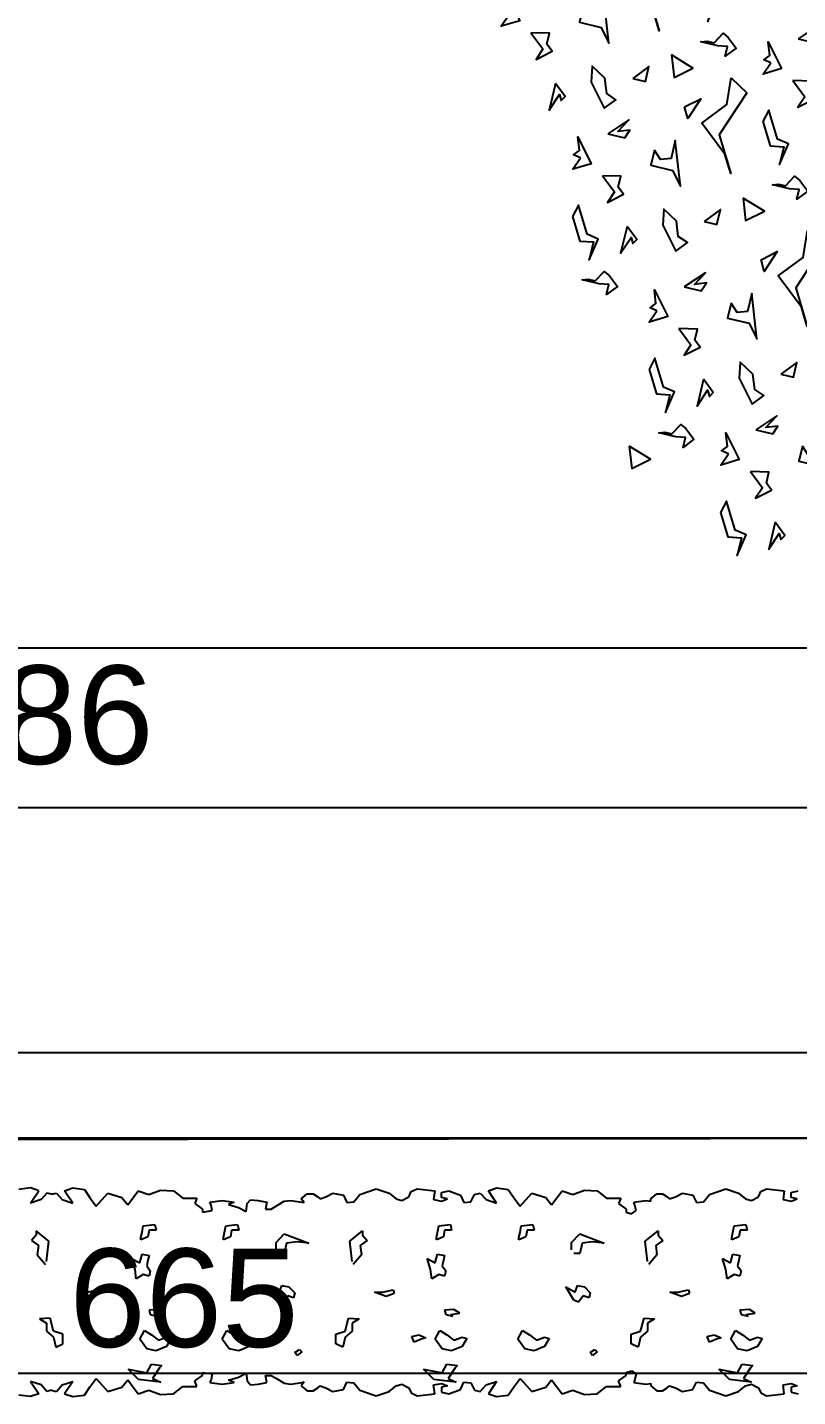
# Model space of a CAD drawing. Header units: inches. Extents: x -28 to 837, y -22 to 590.
# Drawn here: x 259.7 to 327.5, y 204.1 to 324.6 of the extents above; entities that cross this region are included whole.
import ezdxf

# ---------------------------------------------------------------- set-up
doc = ezdxf.new("R2010")
doc.units = ezdxf.units.IN
doc.header["$MEASUREMENT"] = 0
doc.layers.add('dwgmodels.com', color=250, linetype='Continuous')
doc.styles.get("Standard").update_dxf_attribs({"font": 'arial.ttf'})
doc.dimstyles.new('Annotative', dxfattribs={"dimscale": 0, "dimtxt": 0.18, "dimasz": 0.18, "dimexe": 0.18, "dimexo": 0.0625, "dimgap": 0.09, "dimtad": 0, "dimtih": 1, "dimtoh": 1, "dimdec": 4, "dimzin": 0, "dimdsep": 46, "dimtxsty": 'Standard', "dimcen": 0.09, "dimadec": 0, "dimazin": 0, "dimtfac": 1, "dimtdec": 4, "dimtofl": 0, "dimtmove": 0, "dimatfit": 3, "dimfxl": 1, "dimtolj": 1, "dimtzin": 0, "dimarcsym": 0})

# ---------------------------------------------------------------- blocks, each defined once
blk = doc.blocks.new('*D31')
at = {"color": 0, "lineweight": -2, "transparency": 16777216}
for p, q in [((1462.77, 100.86), (1462.77, 34.83)), ((2127.77, 100.86), (2127.77, 34.83)), ((1487.77, 47.33), (2102.77, 47.33))]:
    blk.add_line(p, q, dxfattribs=at)
at = {"color": 0, "transparency": 16777216}
for points in [[(1487.77, 51.49), (1487.77, 43.16), (1462.77, 47.33)], [(2102.77, 51.49), (2102.77, 43.16), (2127.77, 47.33)]]:
    blk.add_solid(points, dxfattribs=at)
at = {"layer": 'Defpoints', "color": 0, "transparency": 16777216}
for p in [(1462.77, 107.11), (2127.77, 107.11), (2127.77, 47.33)]:
    blk.add_point(p, dxfattribs=at)
at = {"color": 0, "transparency": 16777216, "insert": (1795.27, 66.34), "char_height": 25, "attachment_point": 5}
blk.add_mtext('665', dxfattribs=at)
blk = doc.blocks.new('*D36')
at = {"color": 0, "lineweight": -2, "transparency": 16777216}
for p, q in [((1401.25, 227.07), (1401.25, 178.44)), ((2067.11, 225.15), (2067.11, 178.44)), ((2042.11, 190.94), (1426.25, 190.94))]:
    blk.add_line(p, q, dxfattribs=at)
at = {"color": 0, "transparency": 16777216}
for points in [[(1426.25, 195.11), (1426.25, 186.78), (1401.25, 190.94)], [(2042.11, 195.11), (2042.11, 186.78), (2067.11, 190.94)]]:
    blk.add_solid(points, dxfattribs=at)
at = {"layer": 'Defpoints', "color": 0, "transparency": 16777216}
for p in [(1401.25, 233.32), (2067.11, 231.4), (1401.25, 190.94)]:
    blk.add_point(p, dxfattribs=at)
at = {"color": 0, "transparency": 16777216, "insert": (1734.18, 212.22), "char_height": 25, "attachment_point": 5}
blk.add_mtext('665,86', dxfattribs=at)
blk = doc.blocks.new('plants 032')
at = {"color": 0}
for points in [[(111, -71.8), (129.5, -134), (163.9, -136.1), (153.1, -181.5), (175.8, -128.9), (147.8, -116.8), (125.9, -43.3), (111, -71.8)], [(-52.1, -99), (-61.2, -136.8), (-6.1, -149.9), (13.7, -189.7), (0.5, -74.3), (-10.4, -119.7), (-36.7, -122.7), (-52.1, -99)], [(316.5, -175.7), (336.6, -202.9), (309, -223.4), (314.9, -198.4), (290.3, -196.9), (247.3, -186.6), (262.7, -184.8), (280.5, -189.1), (303.3, -165), (316.5, -175.7)], [(172.4, -220.1), (179, -277.2), (226.7, -253.3), (172.4, -220.1)], [(437, -265.2), (419.5, -257.6), (434.4, -246.6), (430.4, -211.9), (464.3, -279.7), (417.4, -293.7), (437, -265.2)], [(-31.5, -289), (1.7, -355.4), (31.1, -333.5), (7.9, -318.2), (3.4, -278.9), (-29, -248.3), (-31.5, -289)], [(74.1, -279.4), (106.3, -287), (115.2, -249.5), (74.1, -279.4)], [(-121.9, -292.1), (-138.1, -360.1), (-111.7, -320.2), (-107.1, -335.6), (-97.5, -325.3), (-121.9, -292.1)], [(336.4, -302.8), (376.7, -341), (306.1, -447.9), (335.5, -546.5), (320.8, -497.2), (262.1, -418.1), (325.3, -371.1), (336.4, -302.8)], [(492.8, -310.3), (523.2, -351.2), (505.6, -377.8), (546.5, -357.4), (533, -339.2), (539.6, -311.6), (492.8, -310.3)], [(218.1, -377), (259.5, -356.3), (226.1, -406.8), (218.1, -377)], [(-166.5, -417.3), (-146.4, -444.4), (-174, -464.9), (-168, -439.9), (-192.6, -438.4), (-192.6, -438.4), (-194.5, -422.3), (-194.5, -422.3), (-179.6, -406.5), (-166.5, -417.3)], [(23.2, -445.4), (66.5, -455.7), (79.6, -435.9), (49.2, -439.4), (76.9, -410.1), (23.2, -445.4)], [(416.9, -413.7), (435.4, -475.9), (469.9, -478), (459, -523.4), (481.8, -470.8), (453.7, -458.7), (431.9, -385.2), (416.9, -413.7)], [(645.6, -435.7), (678.8, -502), (708.2, -480.2), (685, -464.9), (680.5, -425.6), (648.1, -395), (645.6, -435.7)], [(555.2, -438.8), (539, -506.8), (565.4, -466.8), (570, -482.2), (579.7, -472), (555.2, -438.8)], [(-46, -506.7), (-63.5, -499.1), (-48.6, -488.1), (-52.6, -453.4), (-18.7, -521.3), (-65.6, -535.2), (-46, -506.7)], [(142, -487.2), (133, -525), (188, -538.2), (207.9, -577.9), (194.6, -462.6), (183.8, -507.9), (157.4, -510.9), (142, -487.2)], [(-146.6, -544.4), (-106.3, -582.6), (-176.8, -689.4), (-147.5, -788.1), (-162.2, -738.8), (-220.9, -659.6), (-157.6, -612.7), (-146.6, -544.4)], [(9.8, -551.8), (40.2, -592.8), (22.7, -619.3), (63.5, -598.9), (50, -580.7), (56.6, -553.1), (9.8, -551.8)], [(510.6, -564), (530.8, -591.1), (503.1, -611.6), (509.1, -586.6), (484.5, -585.1), (441.4, -574.8), (456.8, -573), (474.7, -577.3), (497.5, -553.2), (510.6, -564)], [(687.7, -566.9), (731, -577.2), (744.1, -557.5), (713.7, -561), (741.5, -531.6), (687.7, -566.9)], [(618.6, -628.3), (601.1, -620.7), (615.9, -609.7), (611.9, -574.9), (645.9, -642.8), (599, -656.8), (618.6, -628.3)], [(806.6, -608.7), (797.5, -646.6), (852.5, -659.7), (872.4, -699.5), (859.1, -584.1), (848.3, -629.4), (822, -632.4), (806.6, -608.7)], [(366.6, -608.3), (373.1, -665.4), (420.9, -641.5), (366.6, -608.3)], [(-66.1, -655.2), (-47.5, -717.5), (-13.1, -719.5), (-24, -764.9), (-1.2, -712.4), (-29.2, -700.2), (-51.1, -626.7), (-66.1, -655.2)], [(162.7, -677.2), (195.8, -743.6), (225.3, -721.7), (202, -706.4), (197.5, -667.1), (165.2, -636.5), (162.7, -677.2)], [(268.2, -667.6), (300.4, -675.3), (309.4, -637.8), (268.2, -667.6)], [(72.3, -680.3), (56, -748.4), (82.4, -708.4), (87, -723.8), (96.7, -713.6), (72.3, -680.3)], [(517.9, -665.9), (558.3, -704.1), (487.7, -811), (517, -909.6), (502.4, -860.3), (443.6, -781.1), (506.9, -734.2), (517.9, -665.9)], [(674.4, -673.4), (704.8, -714.3), (687.2, -740.9), (728.1, -720.5), (714.6, -702.3), (721.2, -674.6), (674.4, -673.4)], [(399.7, -740.1), (441, -719.4), (407.7, -769.9), (399.7, -740.1)], [(598.5, -776.8), (617, -839), (651.4, -841.1), (640.6, -886.5), (663.4, -833.9), (635.3, -821.8), (613.4, -748.3), (598.5, -776.8)], [(827.2, -798.8), (860.4, -865.1), (889.8, -843.3), (866.6, -827.9), (862.1, -788.7), (829.7, -758.1), (827.2, -798.8)], [(932.8, -789.1), (965, -796.8), (973.9, -759.3), (932.8, -789.1)], [(27.6, -805.5), (47.8, -832.6), (20.1, -853.1), (26.1, -828.1), (1.5, -826.6), (-41.6, -816.3), (-26.1, -814.6), (-8.3, -818.8), (14.5, -794.8), (27.6, -805.5)], [(204.7, -808.4), (248.1, -818.8), (261.1, -799), (230.7, -802.5), (258.5, -773.2), (204.7, -808.4)], [(135.6, -869.8), (118.1, -862.2), (133, -851.2), (129, -816.5), (162.9, -884.3), (116, -898.3), (135.6, -869.8)], [(323.6, -850.3), (314.6, -888.1), (369.6, -901.2), (389.5, -941), (376.2, -825.6), (365.4, -870.9), (339, -874), (323.6, -850.3)], [(736.8, -801.9), (720.6, -869.9), (747, -829.9), (751.5, -845.3), (761.2, -835.1), (736.8, -801.9)], [(-116.4, -849.9), (-109.8, -906.9), (-62.1, -883), (-116.4, -849.9)], [(1076.8, -886.8), (1118.2, -866.1), (1084.8, -916.6), (1076.8, -886.8)], [(-214.7, -909.1), (-182.5, -916.8), (-173.6, -879.3), (-214.7, -909.1)], [(35, -907.5), (75.3, -945.6), (4.7, -1052.5), (34.1, -1151.1), (19.4, -1101.8), (-39.3, -1022.7), (23.9, -975.7), (35, -907.5)], [(191.4, -914.9), (221.8, -955.8), (204.2, -982.4), (245.1, -962), (231.6, -943.8), (238.2, -916.2), (191.4, -914.9)], [(692.2, -927), (712.3, -954.2), (684.7, -974.7), (690.7, -949.6), (666.1, -948.2), (623, -937.9), (638.4, -936.1), (656.3, -940.4), (679.1, -916.3), (692.2, -927)], [(881.9, -955.1), (925.2, -965.5), (938.2, -945.7), (907.8, -949.2), (935.6, -919.8), (881.9, -955.1)], [(-83.3, -981.6), (-41.9, -960.9), (-75.3, -1011.4), (-83.3, -981.6)], [(548.1, -971.4), (554.7, -1028.5), (602.5, -1004.6), (548.1, -971.4)], [(812.7, -1016.5), (795.2, -1008.9), (810.1, -997.9), (806.1, -963.2), (840, -1031), (793.1, -1045), (812.7, -1016.5)], [(1000.7, -996.9), (991.7, -1034.8), (1046.7, -1047.9), (1066.6, -1087.7), (1053.3, -972.3), (1042.5, -1017.6), (1016.1, -1020.7), (1000.7, -996.9)], [(115.5, -1018.3), (134, -1080.6), (168.5, -1082.6), (157.6, -1128), (180.4, -1075.5), (152.3, -1063.3), (130.5, -989.8), (115.5, -1018.3)], [(344.2, -1040.3), (377.4, -1106.6), (406.8, -1084.8), (383.6, -1069.5), (379.1, -1030.2), (346.7, -999.6), (344.2, -1040.3)], [(449.8, -1030.6), (482, -1038.3), (491, -1000.8), (449.8, -1030.6)], [(-159.4, -1091.8), (-168.4, -1129.6), (-113.4, -1142.8), (-93.5, -1182.5), (-106.8, -1067.2), (-117.6, -1112.5), (-144, -1115.5), (-159.4, -1091.8)], [(253.8, -1043.4), (237.6, -1111.4), (264, -1071.5), (268.6, -1086.9), (278.3, -1076.6), (253.8, -1043.4)], [(712.1, -1054.1), (752.4, -1092.3), (681.8, -1199.2), (711.2, -1297.8), (696.5, -1248.5), (637.8, -1169.3), (701, -1122.4), (712.1, -1054.1)], [(868.5, -1061.6), (898.9, -1102.5), (881.4, -1129.1), (922.2, -1108.7), (908.7, -1090.5), (915.3, -1062.9), (868.5, -1061.6)], [(593.8, -1128.3), (635.2, -1107.6), (601.8, -1158.1), (593.8, -1128.3)], [(792.6, -1165), (811.2, -1227.2), (845.6, -1229.3), (834.7, -1274.7), (857.5, -1222.1), (829.4, -1210), (807.6, -1136.5), (792.6, -1165)], [(1021.3, -1187), (1054.5, -1253.3), (1084, -1231.5), (1060.7, -1216.1), (1056.2, -1176.9), (1023.8, -1146.3), (1021.3, -1187)], [(1225.2, -1118.1), (1231.8, -1175.2), (1279.6, -1151.3), (1225.2, -1118.1)], [(209.2, -1168.6), (229.4, -1195.7), (201.7, -1216.2), (207.7, -1191.2), (183.1, -1189.7), (140, -1179.4), (155.4, -1177.6), (173.3, -1181.9), (196.1, -1157.8), (209.2, -1168.6)], [(398.9, -1196.6), (442.2, -1207), (455.3, -1187.2), (424.9, -1190.7), (452.7, -1161.4), (398.9, -1196.6)], [(1126.9, -1177.3), (1159.1, -1185), (1168.1, -1147.5), (1126.9, -1177.3)], [(65.2, -1212.9), (71.7, -1270), (119.5, -1246.1), (65.2, -1212.9)], [(329.7, -1258), (312.3, -1250.4), (327.1, -1239.4), (323.1, -1204.7), (357.1, -1272.6), (310.1, -1286.5), (329.7, -1258)], [(517.7, -1238.5), (508.7, -1276.3), (563.7, -1289.4), (583.6, -1329.2), (570.3, -1213.8), (559.5, -1259.2), (533.1, -1262.2), (517.7, -1238.5)], [(931, -1190.1), (914.7, -1258.1), (941.1, -1218.1), (945.7, -1233.5), (955.4, -1223.3), (931, -1190.1)], [(-138.7, -1281.8), (-105.6, -1348.2), (-76.1, -1326.3), (-99.4, -1311), (-103.9, -1271.8), (-136.2, -1241.1), (-138.7, -1281.8)], [(-33.2, -1272.2), (-1, -1279.9), (8, -1242.4), (-33.2, -1272.2)], [(1258.4, -1249.8), (1299.7, -1229.1), (1266.4, -1279.7), (1258.4, -1249.8)], [(1365.6, -1244), (1381.7, -1267.3), (1346.4, -1320.7), (1375.7, -1419.4), (1361.1, -1370.1), (1302.3, -1290.9), (1365.6, -1244), (1365.6, -1244)], [(1063.4, -1318.2), (1106.8, -1328.5), (1119.8, -1308.8), (1089.4, -1312.3), (1117.2, -1282.9), (1063.4, -1318.2)], [(229.1, -1295.7), (269.4, -1333.8), (198.9, -1440.7), (228.2, -1539.4), (213.5, -1490.1), (154.8, -1410.9), (218.1, -1363.9), (229.1, -1295.7)], [(385.5, -1303.1), (415.9, -1344.1), (398.4, -1370.6), (439.2, -1350.2), (425.7, -1332), (432.3, -1304.4), (385.5, -1303.1)], [(886.3, -1315.3), (906.5, -1342.4), (878.8, -1362.9), (884.8, -1337.9), (860.2, -1336.4), (817.1, -1326.1), (832.6, -1324.3), (850.4, -1328.6), (873.2, -1304.5), (886.3, -1315.3)], [(110.8, -1369.8), (152.2, -1349.1), (118.9, -1399.7), (110.8, -1369.8)], [(994.3, -1379.5), (976.8, -1372), (991.7, -1361), (987.7, -1326.2), (1021.6, -1394.1), (974.7, -1408.1), (994.3, -1379.5)], [(1182.3, -1360), (1173.3, -1397.9), (1228.3, -1411), (1248.2, -1450.8), (1234.9, -1335.4), (1224, -1380.7), (1197.7, -1383.7), (1182.3, -1360)], [(309.7, -1406.5), (328.2, -1468.8), (362.6, -1470.8), (351.8, -1516.2), (374.5, -1463.7), (346.5, -1451.5), (324.6, -1378), (309.7, -1406.5)], [(538.4, -1428.5), (571.6, -1494.9), (601, -1473), (577.8, -1457.7), (573.2, -1418.4), (540.9, -1387.8), (538.4, -1428.5)], [(643.9, -1418.9), (676.2, -1426.5), (685.1, -1389.1), (643.9, -1418.9)], [(742.3, -1359.6), (748.8, -1416.7), (796.6, -1392.8), (742.3, -1359.6)], [(-84.1, -1438.2), (-40.8, -1448.5), (-27.7, -1428.7), (-58.1, -1432.2), (-30.3, -1402.9), (-84.1, -1438.2)], [(893.6, -1417.2), (934, -1455.4), (863.4, -1562.3), (892.8, -1660.9), (878.1, -1611.6), (819.4, -1532.4), (882.6, -1485.5), (893.6, -1417.2)], [(1050.1, -1424.6), (1080.5, -1465.6), (1062.9, -1492.2), (1103.8, -1471.8), (1090.3, -1453.6), (1096.9, -1425.9), (1050.1, -1424.6)], [(-153.2, -1499.5), (-170.7, -1492), (-155.9, -1481), (-159.9, -1446.2), (-125.9, -1514.1), (-172.8, -1528), (-153.2, -1499.5)], [(34.8, -1480), (25.7, -1517.8), (80.7, -1531), (100.6, -1570.8), (87.3, -1455.4), (76.5, -1500.7), (50.2, -1503.7), (34.8, -1480)], [(448, -1431.6), (431.7, -1499.6), (458.1, -1459.7), (462.7, -1475.1), (472.4, -1464.8), (448, -1431.6)], [(775.4, -1491.4), (816.8, -1470.7), (783.4, -1521.2), (775.4, -1491.4)], [(1406.8, -1481.1), (1413.4, -1538.2), (1461.2, -1514.3), (1406.8, -1481.1)], [(580.5, -1559.7), (623.8, -1570.1), (636.8, -1550.3), (606.4, -1553.8), (634.2, -1524.4), (580.5, -1559.7)], [(974.2, -1528), (992.7, -1590.3), (1027.1, -1592.4), (1016.3, -1637.8), (1039.1, -1585.2), (1011, -1573), (989.2, -1499.6), (974.2, -1528)], [(1202.9, -1550), (1236.1, -1616.4), (1265.5, -1594.6), (1242.3, -1579.2), (1237.8, -1540), (1205.4, -1509.3), (1202.9, -1550)], [(1308.5, -1540.4), (1340.7, -1548.1), (1349.6, -1510.6), (1308.5, -1540.4)], [(-97.4, -1544.6), (-67, -1585.6), (-84.6, -1612.2), (-43.7, -1591.7), (-57.2, -1573.6), (-50.6, -1545.9), (-97.4, -1544.6)], [(403.4, -1556.8), (423.5, -1583.9), (395.9, -1604.4), (401.8, -1579.4), (377.2, -1577.9), (334.2, -1567.6), (349.6, -1565.9), (367.4, -1570.1), (390.2, -1546), (403.4, -1556.8)], [(1112.5, -1553.2), (1096.3, -1621.2), (1122.7, -1581.2), (1127.3, -1596.6), (1136.9, -1586.4), (1112.5, -1553.2)], [(511.3, -1621.1), (493.8, -1613.5), (508.7, -1602.5), (504.7, -1567.8), (538.6, -1635.6), (491.7, -1649.6), (511.3, -1621.1)], [(699.3, -1601.5), (690.3, -1639.4), (745.3, -1652.5), (765.2, -1692.3), (751.9, -1576.9), (741.1, -1622.2), (714.7, -1625.3), (699.3, -1601.5)], [(55.4, -1670), (88.6, -1736.4), (118, -1714.6), (94.8, -1699.2), (90.3, -1660), (57.9, -1629.3), (55.4, -1670)], [(161, -1660.4), (193.2, -1668.1), (202.1, -1630.6), (161, -1660.4)], [(259.3, -1601.1), (265.9, -1658.2), (313.6, -1634.3), (259.3, -1601.1)], [(1452.5, -1638), (1493.9, -1617.4), (1460.5, -1667.9), (1452.5, -1638)], [(1559.7, -1632.2), (1575.8, -1655.5), (1540.5, -1709), (1569.9, -1807.6), (1555.2, -1758.3), (1496.5, -1679.1), (1559.7, -1632.2), (1559.7, -1632.2)], [(410.7, -1658.7), (451, -1696.9), (380.4, -1803.8), (409.8, -1902.4), (395.1, -1853.1), (336.4, -1774), (399.6, -1727), (410.7, -1658.7)], [(567.1, -1666.2), (597.5, -1707.1), (580, -1733.7), (620.8, -1713.3), (607.3, -1695.1), (613.9, -1667.5), (567.1, -1666.2)], [(1067.9, -1678.3), (1088, -1705.5), (1060.4, -1726), (1066.4, -1700.9), (1041.8, -1699.5), (998.7, -1689.2), (1014.1, -1687.4), (1032, -1691.7), (1054.8, -1667.6), (1067.9, -1678.3)], [(-35, -1673.1), (-51.2, -1741.2), (-24.8, -1701.2), (-20.3, -1716.6), (-10.6, -1706.4), (-35, -1673.1)], [(1257.6, -1706.4), (1300.9, -1716.7), (1314, -1697), (1283.6, -1700.5), (1311.3, -1671.1), (1257.6, -1706.4)], [(292.4, -1732.9), (333.8, -1712.2), (300.4, -1762.7), (292.4, -1732.9)], [(923.8, -1722.7), (930.4, -1779.8), (978.2, -1755.9), (923.8, -1722.7)], [(1188.4, -1767.8), (1171, -1760.2), (1185.8, -1749.2), (1181.8, -1714.4), (1215.7, -1782.3), (1168.8, -1796.3), (1188.4, -1767.8)], [(1376.4, -1748.2), (1367.4, -1786.1), (1422.4, -1799.2), (1442.3, -1839), (1429, -1723.6), (1418.2, -1768.9), (1391.8, -1772), (1376.4, -1748.2)], [(97.5, -1801.2), (140.8, -1811.6), (153.9, -1791.8), (123.5, -1795.3), (151.3, -1766), (97.5, -1801.2)], [(491.2, -1769.6), (509.8, -1831.8), (544.2, -1833.9), (533.3, -1879.3), (556.1, -1826.7), (528.1, -1814.6), (506.2, -1741.1), (491.2, -1769.6)], [(719.9, -1791.6), (753.1, -1857.9), (782.6, -1836.1), (759.3, -1820.8), (754.8, -1781.5), (722.4, -1750.9), (719.9, -1791.6)], [(825.5, -1781.9), (857.7, -1789.6), (866.7, -1752.1), (825.5, -1781.9)], [(629.6, -1794.7), (613.3, -1862.7), (639.7, -1822.7), (644.3, -1838.1), (654, -1827.9), (629.6, -1794.7)], [(1087.8, -1805.4), (1128.1, -1843.6), (1057.6, -1950.5), (1086.9, -2049.1), (1072.2, -1999.8), (1013.5, -1920.6), (1076.8, -1873.7), (1087.8, -1805.4)], [(28.3, -1862.6), (10.9, -1855), (25.7, -1844), (21.7, -1809.3), (55.7, -1877.2), (8.7, -1891.1), (28.3, -1862.6)], [(216.3, -1843.1), (207.3, -1880.9), (262.3, -1894.1), (282.2, -1933.8), (268.9, -1818.4), (258.1, -1863.8), (231.7, -1866.8), (216.3, -1843.1)], [(1244.2, -1812.9), (1274.6, -1853.8), (1257.1, -1880.4), (1297.9, -1860), (1284.4, -1841.8), (1291, -1814.2), (1244.2, -1812.9)], [(969.5, -1879.6), (1010.9, -1858.9), (977.6, -1909.4), (969.5, -1879.6)], [(1601, -1869.4), (1607.5, -1926.4), (1655.3, -1902.6), (1601, -1869.4)], [(84.1, -1907.7), (114.5, -1948.7), (97, -1975.2), (137.8, -1954.8), (124.3, -1936.6), (130.9, -1909), (84.1, -1907.7)], [(584.9, -1919.9), (605.1, -1947), (577.4, -1967.5), (583.4, -1942.5), (558.8, -1941), (515.7, -1930.7), (531.2, -1928.9), (549, -1933.2), (571.8, -1909.1), (584.9, -1919.9)], [(1168.4, -1916.3), (1186.9, -1978.5), (1221.3, -1980.6), (1210.4, -2026), (1233.2, -1973.4), (1205.2, -1961.3), (1183.3, -1887.8), (1168.4, -1916.3)], [(1397.1, -1938.3), (1430.2, -2004.6), (1459.7, -1982.8), (1436.4, -1967.4), (1431.9, -1928.2), (1399.6, -1897.6), (1397.1, -1938.3)], [(1502.6, -1928.6), (1534.8, -1936.3), (1543.8, -1898.8), (1502.6, -1928.6)], [(774.6, -1947.9), (817.9, -1958.3), (831, -1938.5), (800.6, -1942), (828.4, -1912.7), (774.6, -1947.9)], [(1306.7, -1941.4), (1290.4, -2009.4), (1316.8, -1969.4), (1321.4, -1984.8), (1331.1, -1974.6), (1306.7, -1941.4)], [(440.9, -1964.2), (447.5, -2021.3), (495.2, -1997.4), (440.9, -1964.2)], [(705.5, -2009.3), (688, -2001.7), (702.8, -1990.7), (698.8, -1956), (732.8, -2023.8), (685.9, -2037.8), (705.5, -2009.3)], [(893.5, -1989.8), (884.4, -2027.6), (939.4, -2040.7), (959.3, -2080.5), (946, -1965.1), (935.2, -2010.4), (908.9, -2013.5), (893.5, -1989.8)], [(1634.1, -2001.1), (1675.4, -1980.4), (1642.1, -2031), (1634.1, -2001.1)], [(8.3, -2011.1), (26.8, -2073.4), (61.2, -2075.4), (50.4, -2120.8), (73.1, -2068.3), (45.1, -2056.1), (23.2, -1982.6), (8.3, -2011.1)], [(237, -2033.1), (270.2, -2099.5), (299.6, -2077.6), (276.4, -2062.3), (271.8, -2023), (239.5, -1992.4), (237, -2033.1)], [(342.5, -2023.5), (374.8, -2031.2), (383.7, -1993.7), (342.5, -2023.5)], [(146.6, -2036.2), (130.3, -2104.3), (156.7, -2064.3), (161.3, -2079.7), (171, -2069.5), (146.6, -2036.2)], [(604.8, -2047), (645.2, -2085.1), (574.6, -2192), (603.9, -2290.7), (589.3, -2241.3), (530.5, -2162.2), (593.8, -2115.2), (604.8, -2047)], [(1439.1, -2069.5), (1482.5, -2079.8), (1495.5, -2060), (1465.1, -2063.5), (1492.9, -2034.2), (1439.1, -2069.5)], [(761.3, -2054.4), (791.6, -2095.3), (774.1, -2121.9), (814.9, -2101.5), (801.5, -2083.3), (808.1, -2055.7), (761.3, -2054.4)], [(1262, -2066.5), (1282.2, -2093.7), (1254.5, -2114.2), (1260.5, -2089.2), (1235.9, -2087.7), (1192.8, -2077.4), (1208.3, -2075.6), (1226.1, -2079.9), (1248.9, -2055.8), (1262, -2066.5)], [(1370, -2130.8), (1352.5, -2123.3), (1367.4, -2112.3), (1363.4, -2077.5), (1397.3, -2145.4), (1350.4, -2159.3), (1370, -2130.8)], [(486.6, -2121.1), (527.9, -2100.4), (494.6, -2150.9), (486.6, -2121.1)], [(1118, -2110.9), (1124.6, -2168), (1172.3, -2144.1), (1118, -2110.9)], [(1558, -2111.3), (1549, -2149.1), (1604, -2162.3), (1623.9, -2202.1), (1610.6, -2086.7), (1599.8, -2132), (1573.4, -2135), (1558, -2111.3)], [(102, -2161.4), (122.1, -2188.5), (94.5, -2209), (100.4, -2184), (75.8, -2182.5), (32.8, -2172.2), (48.2, -2170.5), (66, -2174.7), (88.8, -2150.6), (102, -2161.4)], [(291.6, -2189.5), (335, -2199.8), (348, -2180), (317.6, -2183.5), (345.4, -2154.2), (291.6, -2189.5)], [(685.4, -2157.8), (703.9, -2220.1), (738.3, -2222.1), (727.5, -2267.5), (750.3, -2215), (722.2, -2202.8), (700.3, -2129.3), (685.4, -2157.8)], [(914.1, -2179.8), (947.3, -2246.2), (976.7, -2224.3), (953.5, -2209), (949, -2169.7), (916.6, -2139.1), (914.1, -2179.8)], [(1019.7, -2170.1), (1051.9, -2177.8), (1060.8, -2140.3), (1019.7, -2170.1)], [(823.7, -2182.9), (807.5, -2250.9), (833.9, -2211), (838.4, -2226.4), (848.1, -2216.1), (823.7, -2182.9)], [(1269.4, -2168.5), (1309.7, -2206.7), (1239.1, -2313.6), (1268.5, -2412.2), (1253.8, -2362.9), (1195.1, -2283.7), (1258.3, -2236.8), (1269.4, -2168.5)], [(1425.8, -2175.9), (1456.2, -2216.9), (1438.6, -2243.5), (1479.5, -2223), (1466, -2204.9), (1472.6, -2177.2), (1425.8, -2175.9)], [(222.5, -2250.8), (205, -2243.3), (219.9, -2232.2), (215.9, -2197.5), (249.8, -2265.4), (202.9, -2279.3), (222.5, -2250.8)], [(410.5, -2231.3), (401.5, -2269.1), (456.5, -2282.3), (476.4, -2322), (463.1, -2206.7), (452.2, -2252), (425.9, -2255), (410.5, -2231.3)], [(1151.1, -2242.7), (1192.5, -2222), (1159.1, -2272.5), (1151.1, -2242.7)], [(1349.9, -2279.3), (1368.4, -2341.6), (1402.9, -2343.7), (1392, -2389.1), (1414.8, -2336.5), (1386.7, -2324.3), (1364.9, -2250.9), (1349.9, -2279.3)], [(956.2, -2311), (999.5, -2321.4), (1012.6, -2301.6), (982.2, -2305.1), (1009.9, -2275.7), (956.2, -2311)], [(278.3, -2295.9), (308.7, -2336.9), (291.1, -2363.5), (332, -2343), (318.5, -2324.8), (325.1, -2297.2), (278.3, -2295.9)], [(779.1, -2308.1), (799.2, -2335.2), (771.6, -2355.7), (777.6, -2330.7), (753, -2329.2), (709.9, -2318.9), (725.3, -2317.1), (743.2, -2321.4), (765.9, -2297.3), (779.1, -2308.1)], [(887, -2372.4), (869.6, -2364.8), (884.4, -2353.8), (880.4, -2319.1), (914.3, -2386.9), (867.4, -2400.9), (887, -2372.4)], [(1075, -2352.8), (1066, -2390.7), (1121, -2403.8), (1140.9, -2443.6), (1127.6, -2328.2), (1116.8, -2373.5), (1090.4, -2376.6), (1075, -2352.8)], [(635, -2352.4), (641.6, -2409.5), (689.4, -2385.6), (635, -2352.4)], [(202.4, -2399.3), (220.9, -2461.6), (255.3, -2463.7), (244.5, -2509), (267.3, -2456.5), (239.2, -2444.3), (217.4, -2370.8), (202.4, -2399.3)], [(431.1, -2421.3), (464.3, -2487.7), (493.7, -2465.8), (470.5, -2450.5), (466, -2411.3), (433.6, -2380.6), (431.1, -2421.3)], [(536.7, -2411.7), (568.9, -2419.4), (577.8, -2381.9), (536.7, -2411.7)], [(340.7, -2424.4), (324.5, -2492.5), (350.9, -2452.5), (355.5, -2467.9), (365.1, -2457.7), (340.7, -2424.4)], [(786.4, -2410), (826.7, -2448.2), (756.2, -2555.1), (785.5, -2653.7), (770.8, -2604.4), (712.1, -2525.2), (775.4, -2478.3), (786.4, -2410)], [(942.8, -2417.5), (973.2, -2458.4), (955.7, -2485), (996.5, -2464.6), (983, -2446.4), (989.6, -2418.8), (942.8, -2417.5)], [(668.1, -2484.2), (709.5, -2463.5), (676.2, -2514), (668.1, -2484.2)], [(867, -2520.9), (885.5, -2583.1), (919.9, -2585.2), (909, -2630.6), (931.8, -2578), (903.8, -2565.9), (881.9, -2492.4), (867, -2520.9)], [(473.2, -2552.5), (516.5, -2562.9), (529.6, -2543.1), (499.2, -2546.6), (527, -2517.3), (473.2, -2552.5)], [(296.1, -2549.6), (316.2, -2576.8), (288.6, -2597.3), (294.6, -2572.2), (270, -2570.7), (226.9, -2560.5), (242.3, -2558.7), (260.2, -2562.9), (283, -2538.9), (296.1, -2549.6)], [(404.1, -2613.9), (386.6, -2606.3), (401.4, -2595.3), (397.4, -2560.6), (431.4, -2628.5), (384.5, -2642.4), (404.1, -2613.9)], [(592.1, -2594.4), (583, -2632.2), (638, -2645.3), (657.9, -2685.1), (644.6, -2569.7), (633.8, -2615.1), (607.5, -2618.1), (592.1, -2594.4)], [(152, -2594), (158.6, -2651), (206.4, -2627.2), (152, -2594)], [(459.9, -2659), (490.2, -2700), (472.7, -2726.5), (513.5, -2706.1), (500.1, -2687.9), (506.7, -2660.3), (459.9, -2659)], [(384, -2762.4), (402.5, -2824.7), (436.9, -2826.7), (426.1, -2872.1), (448.9, -2819.6), (420.8, -2807.4), (398.9, -2733.9), (384, -2762.4)], [(522.3, -2787.5), (506.1, -2855.5), (532.5, -2815.6), (537, -2831), (546.7, -2820.7), (522.3, -2787.5)]]:
    blk.add_lwpolyline(points, dxfattribs=at)
blk = doc.blocks.new('bushes 030')
at = {"color": 0}
for p, q in [((2224.4, 503.8), (2204.6, 500.1)), ((2238.2, 496.4), (2224.4, 503.8)), ((2224.4, 465), (2238.2, 496.4)), ((2252.1, 490.9), (2242.2, 474.3)), ((2260.1, 487.9), (2252.1, 490.9)), ((2260.1, 487.9), (2268.2, 490.9)), ((2268.2, 490.9), (2278.1, 474.3)), ((2282.1, 496.4), (2295.9, 503.8)), ((2295.9, 465), (2282.1, 496.4)), ((2295.9, 503.8), (2315.7, 500.1)), ((2315.7, 500.1), (2325.6, 477.9)), ((2335.5, 457.6), (2355.3, 490.9)), ((2355.3, 490.9), (2379.1, 479.8)), ((2389, 461.3), (2406.8, 496.4)), ((2406.8, 496.4), (2424.6, 487.2)), ((2424.6, 487.2), (2444.4, 498.3)), ((2444.4, 498.3), (2466.2, 496.4)), ((2466.2, 496.4), (2482, 477.9)), ((2682.7, 476.1), (2692.6, 489)), ((2692.6, 489), (2702.5, 489)), ((2702.5, 489), (2710.4, 481.6)), ((2724.2, 481.6), (2736.1, 490.9)), ((2736.1, 490.9), (2754, 485.3)), ((2771.8, 468.7), (2781.7, 487.2)), ((2781.7, 487.2), (2809.4, 501.9)), ((2809.4, 501.9), (2831.1, 490.9)), ((2831.1, 490.9), (2843, 476.1)), ((2864.8, 481.6), (2868.7, 494.6)), ((2868.7, 494.6), (2878.6, 501.9)), ((2878.6, 501.9), (2908.4, 496.4)), ((2908.4, 496.4), (2906.4, 474.3)), ((2920.2, 492.7), (2932.1, 496.4)), ((2920.2, 479.8), (2920.2, 492.7)), ((2932.1, 496.4), (2951.9, 485.3)), ((2969.7, 468.7), (2975.6, 487.2)), ((2975.6, 487.2), (2985.5, 490.9)), ((2985.5, 490.9), (2995.4, 474.3)), ((2999.4, 496.4), (3013.2, 503.8)), ((3013.2, 465), (2999.4, 496.4)), ((3013.2, 503.8), (3033, 500.1)), ((3033, 500.1), (3042.9, 477.9)), ((3052.8, 457.6), (3072.6, 490.9)), ((3072.6, 490.9), (3096.4, 479.8)), ((3106.3, 461.3), (3124.1, 496.4)), ((3124.1, 496.4), (3141.9, 487.2)), ((3141.9, 487.2), (3161.7, 498.3)), ((3161.7, 498.3), (3183.5, 496.4)), ((3183.5, 496.4), (3199.3, 477.9)), ((3274.3, 476.1), (3284.2, 489)), ((3284.2, 489), (3294.1, 489)), ((3294.1, 489), (3302, 481.6)), ((3315.8, 481.6), (3327.7, 490.9)), ((3327.7, 490.9), (3345.5, 485.3)), ((3363.3, 468.7), (3373.2, 487.2)), ((3373.2, 487.2), (3400.9, 501.9)), ((3400.9, 501.9), (3422.7, 490.9)), ((3422.7, 490.9), (3434.6, 476.1)), ((3456.4, 481.6), (3460.3, 494.6)), ((3460.3, 494.6), (3470.2, 501.9)), ((3470.2, 501.9), (3499.9, 496.4)), ((3499.9, 496.4), (3497.9, 474.3)), ((3511.8, 492.7), (3523.6, 496.4)), ((3511.8, 479.8), (3511.8, 492.7)), ((2242.2, 474.3), (2224.4, 465)), ((2278.1, 474.3), (2295.9, 465)), ((2325.6, 477.9), (2335.5, 457.6)), ((2379.1, 479.8), (2389, 461.3)), ((2482, 477.9), (2506, 477.9)), ((2506, 477.9), (2502.3, 464.1)), ((2502.3, 464.1), (2515.2, 450.2)), ((2528.1, 468.1), (2548.5, 472)), ((2530, 460.1), (2528.1, 468.1)), ((2548.5, 472), (2568.8, 468.1)), ((2568.8, 468.1), (2559.5, 462.1)), ((2589.1, 444.3), (2591, 464.1)), ((2591, 464.1), (2596.5, 474)), ((2596.5, 474), (2609.4, 472)), ((2609.4, 472), (2624.2, 468.1)), ((2624.2, 468.1), (2622.3, 450.2)), ((2640.8, 458.2), (2653.8, 470)), ((2653.8, 470), (2664.9, 472)), ((2664.9, 472), (2683.3, 468.1)), ((2687.4, 466.6), (2682.7, 476.1)), ((2683.3, 468.1), (2687.4, 466.6)), ((2710.4, 481.6), (2714.4, 476.1)), ((2714.4, 476.1), (2724.2, 481.6)), ((2754, 485.3), (2759.9, 466.9)), ((2759.9, 466.9), (2771.8, 468.7)), ((2843, 476.1), (2852.9, 472.4)), ((2852.9, 472.4), (2864.8, 481.6)), ((2906.4, 474.3), (2920.2, 470.6)), ((2930.1, 476.1), (2920.2, 479.8)), ((2920.2, 470.6), (2930.1, 476.1)), ((2951.9, 485.3), (2957.8, 466.9)), ((2957.8, 466.9), (2969.7, 468.7)), ((2995.4, 474.3), (3013.2, 465)), ((3042.9, 477.9), (3052.8, 457.6)), ((3096.4, 479.8), (3106.3, 461.3)), ((3199.3, 477.9), (3223.3, 477.9)), ((3223.3, 477.9), (3219.6, 464.1)), ((3219.6, 464.1), (3232.5, 450.2)), ((3245.4, 468.1), (3265.8, 472)), ((3247.3, 460.1), (3245.4, 468.1)), ((3265.8, 472), (3274.3, 470.4)), ((3274.3, 470.4), (3274.3, 476.1)), ((3302, 481.6), (3306, 476.1)), ((3306, 476.1), (3315.8, 481.6)), ((3345.5, 485.3), (3351.5, 466.9)), ((3351.5, 466.9), (3363.3, 468.7)), ((3434.6, 476.1), (3444.5, 472.4)), ((3444.5, 472.4), (3456.4, 481.6)), ((3497.9, 474.3), (3511.8, 470.6)), ((3521.7, 476.1), (3511.8, 479.8)), ((3511.8, 470.6), (3521.7, 476.1)), ((2515.2, 450.2), (2515.2, 442.3)), ((2515.2, 442.3), (2531.8, 446.3)), ((2531.8, 446.3), (2530, 460.1)), ((2559.5, 462.1), (2576.2, 454.2)), ((2576.2, 454.2), (2589.1, 444.3)), ((2622.3, 450.2), (2631.6, 450.2)), ((2631.6, 450.2), (2640.8, 458.2)), ((3232.5, 450.2), (3232.5, 442.3)), ((3232.5, 442.3), (3241.7, 438.4)), ((3241.7, 438.4), (3249.1, 446.3)), ((3249.1, 446.3), (3247.3, 460.1)), ((2233.8, 394.8), (2233.8, 383.7)), ((2255.6, 368.9), (2233.8, 394.8)), ((2413.2, 391.1), (2415.2, 407.7)), ((2415.2, 407.7), (2435, 411.4)), ((2425.1, 396.7), (2423.1, 380.1)), ((2437, 396.7), (2425.1, 396.7)), ((2435, 411.4), (2437, 396.7)), ((2552.9, 391.1), (2554.9, 407.7)), ((2554.9, 407.7), (2574.7, 411.4)), ((2564.8, 396.7), (2562.8, 380.1)), ((2576.7, 396.7), (2564.8, 396.7)), ((2574.7, 411.4), (2576.7, 396.7)), ((2764.7, 368.9), (2786.5, 394.8)), ((2786.5, 394.8), (2786.5, 383.7)), ((2913.2, 391.1), (2915.2, 407.7)), ((2915.2, 407.7), (2935, 411.4)), ((2925.1, 396.7), (2923.1, 380.1)), ((2937, 396.7), (2925.1, 396.7)), ((2935, 411.4), (2937, 396.7)), ((3052.9, 391.1), (3054.9, 407.7)), ((3054.9, 407.7), (3074.7, 411.4)), ((3064.8, 396.7), (3062.8, 380.1)), ((3076.7, 396.7), (3064.8, 396.7)), ((3074.7, 411.4), (3076.7, 396.7)), ((3264.7, 368.9), (3286.5, 394.8)), ((3286.5, 394.8), (3286.5, 383.7)), ((3413.2, 391.1), (3415.2, 407.7)), ((3415.2, 407.7), (3435, 411.4)), ((3425.1, 396.7), (3423.1, 380.1)), ((3437, 396.7), (3425.1, 396.7)), ((3435, 411.4), (3437, 396.7)), ((2233.8, 383.7), (2225.9, 370.8)), ((2225.9, 370.8), (2237.8, 357.9)), ((2411.3, 378.2), (2413.2, 391.1)), ((2423.1, 380.1), (2411.3, 372.6)), ((2411.3, 372.6), (2411.3, 378.2)), ((2551, 378.2), (2552.9, 391.1)), ((2562.8, 380.1), (2551, 372.6)), ((2551, 372.6), (2551, 378.2)), ((2640, 365.3), (2653.9, 387.4)), ((2653.9, 387.4), (2695.4, 363.4)), ((2794.4, 370.8), (2782.5, 357.9)), ((2786.5, 383.7), (2794.4, 370.8)), ((2911.3, 378.2), (2913.2, 391.1)), ((2923.1, 380.1), (2911.3, 372.6)), ((2911.3, 372.6), (2911.3, 378.2)), ((3051, 378.2), (3052.9, 391.1)), ((3062.8, 380.1), (3051, 372.6)), ((3051, 372.6), (3051, 378.2)), ((3140, 365.3), (3153.9, 387.4)), ((3153.9, 387.4), (3195.4, 363.4)), ((3294.4, 370.8), (3282.5, 357.9)), ((3286.5, 383.7), (3294.4, 370.8)), ((3411.3, 378.2), (3413.2, 391.1)), ((3423.1, 380.1), (3411.3, 372.6)), ((3411.3, 372.6), (3411.3, 378.2)), ((2237.8, 357.9), (2235.8, 333.8)), ((2251.6, 317.2), (2255.6, 368.9)), ((2640, 346.8), (2640, 365.3)), ((2657.8, 363.4), (2653.9, 337.6)), ((2675.7, 367.1), (2657.8, 363.4)), ((2695.4, 363.4), (2675.7, 367.1)), ((2768.7, 317.2), (2764.7, 368.9)), ((2782.5, 357.9), (2784.5, 333.8)), ((3140, 346.8), (3140, 365.3)), ((3157.8, 363.4), (3153.9, 337.6)), ((3175.7, 367.1), (3157.8, 363.4)), ((3195.4, 363.4), (3175.7, 367.1)), ((3268.7, 317.2), (3264.7, 368.9)), ((3282.5, 357.9), (3284.5, 333.8)), ((2235.8, 333.8), (2249.6, 309.8)), ((2395.4, 324.6), (2409.2, 313.5)), ((2401.3, 296.9), (2395.4, 324.6)), ((2409.2, 313.5), (2413.2, 335.7)), ((2413.2, 335.7), (2425, 332)), ((2425, 332), (2423.1, 320.9)), ((2653.9, 337.6), (2644, 337.6)), ((2784.5, 333.8), (2770.7, 309.8)), ((2895.4, 324.6), (2909.2, 313.5)), ((2901.3, 296.9), (2895.4, 324.6)), ((2909.2, 313.5), (2913.2, 335.7)), ((2913.2, 335.7), (2925, 332)), ((2925, 332), (2923.1, 320.9)), ((3153.9, 337.6), (3144, 337.6)), ((3284.5, 333.8), (3270.7, 309.8)), ((3395.4, 324.6), (3409.2, 313.5)), ((3401.3, 296.9), (3395.4, 324.6)), ((3409.2, 313.5), (3413.2, 335.7)), ((3413.2, 335.7), (3425, 332)), ((3425, 332), (3423.1, 320.9)), ((2423.1, 320.9), (2421.1, 306.2)), ((2421.1, 306.2), (2427, 293.2)), ((2923.1, 320.9), (2921.1, 306.2)), ((2921.1, 306.2), (2927, 293.2)), ((3423.1, 320.9), (3421.1, 306.2)), ((3421.1, 306.2), (3427, 293.2)), ((2403.3, 272.9), (2401.3, 296.9)), ((2415.2, 284), (2403.3, 272.9)), ((2425, 280.3), (2415.2, 284)), ((2427, 293.2), (2425, 280.3)), ((2903.3, 272.9), (2901.3, 296.9)), ((2915.2, 284), (2903.3, 272.9)), ((2925, 280.3), (2915.2, 284)), ((2927, 293.2), (2925, 280.3)), ((3403.3, 272.9), (3401.3, 296.9)), ((3415.2, 284), (3403.3, 272.9)), ((3425, 280.3), (3415.2, 284)), ((3427, 293.2), (3425, 280.3)), ((2646, 239.6), (2649.9, 256.3)), ((2649.9, 256.3), (2661.8, 252.6)), ((3146, 239.6), (3149.9, 256.3)), ((3149.9, 256.3), (3161.8, 252.6)), ((2306.3, 239.6), (2320.1, 239.6)), ((2326.1, 228.6), (2306.3, 239.6)), ((2320.1, 239.6), (2337.9, 245.2)), ((2339.9, 235.9), (2326.1, 228.6)), ((2337.9, 245.2), (2339.9, 235.9)), ((2644, 219.3), (2630.1, 252.6)), ((2630.1, 252.6), (2646, 239.6)), ((2661.8, 252.6), (2671.7, 237.8)), ((2671.7, 237.8), (2669.7, 224.9)), ((2806.3, 239.6), (2820.1, 239.6)), ((2826.1, 228.6), (2806.3, 239.6)), ((2820.1, 239.6), (2837.9, 245.2)), ((2839.9, 235.9), (2826.1, 228.6)), ((2837.9, 245.2), (2839.9, 235.9)), ((3144, 219.3), (3130.1, 252.6)), ((3130.1, 252.6), (3146, 239.6)), ((3161.8, 252.6), (3171.7, 237.8)), ((3171.7, 237.8), (3169.7, 224.9)), ((3306.3, 239.6), (3320.1, 239.6)), ((3326.1, 228.6), (3306.3, 239.6)), ((3320.1, 239.6), (3337.9, 245.2)), ((3339.9, 235.9), (3326.1, 228.6)), ((3337.9, 245.2), (3339.9, 235.9)), ((2651.9, 213.8), (2644, 219.3)), ((2659.8, 230.4), (2651.9, 213.8)), ((2669.7, 224.9), (2659.8, 230.4)), ((3151.9, 213.8), (3144, 219.3)), ((3159.8, 230.4), (3151.9, 213.8)), ((3169.7, 224.9), (3159.8, 230.4)), ((2440.9, 195.3), (2425, 193.5)), ((2425, 193.5), (2427, 182.4)), ((2434.9, 182.4), (2450.8, 186.1)), ((2450.8, 186.1), (2440.9, 195.3)), ((2940.9, 195.3), (2925, 193.5)), ((2925, 193.5), (2927, 182.4)), ((2934.9, 182.4), (2950.8, 186.1)), ((2950.8, 186.1), (2940.9, 195.3)), ((3440.9, 195.3), (3425, 193.5)), ((3425, 193.5), (3427, 182.4)), ((3434.9, 182.4), (3450.8, 186.1)), ((3450.8, 186.1), (3440.9, 195.3)), ((2257.5, 173.2), (2239.7, 171.3)), ((2239.7, 171.3), (2251.6, 160.2)), ((2263.5, 139.9), (2257.5, 173.2)), ((2427, 182.4), (2438.9, 178.7)), ((2438.9, 178.7), (2434.9, 182.4)), ((2756.8, 139.9), (2762.8, 173.2)), ((2762.8, 173.2), (2780.6, 171.3)), ((2780.6, 171.3), (2768.7, 160.2)), ((2927, 182.4), (2938.9, 178.7)), ((2938.9, 178.7), (2934.9, 182.4)), ((3256.8, 139.9), (3262.8, 173.2)), ((3262.8, 173.2), (3280.6, 171.3)), ((3280.6, 171.3), (3268.7, 160.2)), ((3427, 182.4), (3438.9, 178.7)), ((3438.9, 178.7), (3434.9, 182.4)), ((2251.6, 160.2), (2251.6, 139.9)), ((2251.6, 139.9), (2263.5, 125.1)), ((2279.3, 132.5), (2263.5, 139.9)), ((2409.3, 119.6), (2417.2, 141.7)), ((2417.2, 141.7), (2429.1, 130.7)), ((2549, 119.6), (2556.9, 141.7)), ((2556.9, 141.7), (2568.8, 130.7)), ((2741, 132.5), (2756.8, 139.9)), ((2768.7, 139.9), (2756.8, 125.1)), ((2768.7, 160.2), (2768.7, 139.9)), ((2909.3, 119.6), (2917.2, 141.7)), ((2917.2, 141.7), (2929.1, 130.7)), ((3049, 119.6), (3056.9, 141.7)), ((3056.9, 141.7), (3068.8, 130.7)), ((3241, 132.5), (3256.8, 139.9)), ((3268.7, 139.9), (3256.8, 125.1)), ((3268.7, 160.2), (3268.7, 139.9)), ((3409.3, 119.6), (3417.2, 141.7)), ((3417.2, 141.7), (3429.1, 130.7)), ((2263.5, 125.1), (2267.4, 99.3)), ((2279.3, 108.5), (2279.3, 132.5)), ((2369.6, 126.9), (2381.5, 130.7)), ((2373.6, 112.2), (2369.6, 126.9)), ((2385.5, 119.6), (2373.6, 112.2)), ((2381.5, 130.7), (2393.4, 123.3)), ((2393.4, 123.3), (2385.5, 119.6)), ((2421.1, 95.6), (2409.3, 119.6)), ((2429.1, 130.7), (2440.9, 117.7)), ((2440.9, 117.7), (2454.8, 125.1)), ((2454.8, 125.1), (2462.7, 121.4)), ((2462.7, 121.4), (2454.8, 101.1)), ((2560.8, 95.6), (2549, 119.6)), ((2568.8, 130.7), (2580.6, 117.7)), ((2580.6, 117.7), (2594.5, 125.1)), ((2594.5, 125.1), (2602.4, 121.4)), ((2602.4, 121.4), (2594.5, 101.1)), ((2741, 108.5), (2741, 132.5)), ((2756.8, 125.1), (2752.9, 99.3)), ((2869.6, 126.9), (2881.5, 130.7)), ((2873.6, 112.2), (2869.6, 126.9)), ((2885.5, 119.6), (2873.6, 112.2)), ((2881.5, 130.7), (2893.4, 123.3)), ((2893.4, 123.3), (2885.5, 119.6)), ((2921.1, 95.6), (2909.3, 119.6)), ((2929.1, 130.7), (2940.9, 117.7)), ((2940.9, 117.7), (2954.8, 125.1)), ((2954.8, 125.1), (2962.7, 121.4)), ((2962.7, 121.4), (2954.8, 101.1)), ((3060.8, 95.6), (3049, 119.6)), ((3068.8, 130.7), (3080.6, 117.7)), ((3080.6, 117.7), (3094.5, 125.1)), ((3094.5, 125.1), (3102.4, 121.4)), ((3102.4, 121.4), (3094.5, 101.1)), ((3241, 108.5), (3241, 132.5)), ((3256.8, 125.1), (3252.9, 99.3)), ((3369.6, 126.9), (3381.5, 130.7)), ((3373.6, 112.2), (3369.6, 126.9)), ((3385.5, 119.6), (3373.6, 112.2)), ((3381.5, 130.7), (3393.4, 123.3)), ((3393.4, 123.3), (3385.5, 119.6)), ((3421.1, 95.6), (3409.3, 119.6)), ((3429.1, 130.7), (3440.9, 117.7)), ((3440.9, 117.7), (3454.8, 125.1)), ((3454.8, 125.1), (3462.7, 121.4)), ((3462.7, 121.4), (3454.8, 101.1)), ((2267.4, 99.3), (2279.3, 108.5)), ((2437, 90), (2421.1, 95.6)), ((2454.8, 101.1), (2437, 90)), ((2576.7, 90), (2560.8, 95.6)), ((2594.5, 101.1), (2576.7, 90)), ((2671.7, 86.3), (2679.6, 93.7)), ((2679.6, 93.7), (2683.6, 88.2)), ((2752.9, 99.3), (2741, 108.5)), ((2937, 90), (2921.1, 95.6)), ((2954.8, 101.1), (2937, 90)), ((3076.7, 90), (3060.8, 95.6)), ((3094.5, 101.1), (3076.7, 90)), ((3171.7, 86.3), (3179.6, 93.7)), ((3179.6, 93.7), (3183.6, 88.2)), ((3252.9, 99.3), (3241, 108.5)), ((3437, 90), (3421.1, 95.6)), ((3454.8, 101.1), (3437, 90)), ((2675.7, 78.9), (2671.7, 86.3)), ((2683.6, 88.2), (2675.7, 78.9)), ((3175.7, 78.9), (3171.7, 86.3)), ((3183.6, 88.2), (3175.7, 78.9)), ((2421.1, 34.6), (2429, 56.8)), ((2429, 56.8), (2446.8, 53.1)), ((2442.9, 47.5), (2431, 19.8)), ((2446.8, 53.1), (2442.9, 47.5)), ((2921.1, 34.6), (2929, 56.8)), ((2929, 56.8), (2946.8, 53.1)), ((2942.9, 47.5), (2931, 19.8)), ((2946.8, 53.1), (2942.9, 47.5)), ((3421.1, 34.6), (3429, 56.8)), ((3429, 56.8), (3446.8, 53.1)), ((3442.9, 47.5), (3431, 19.8)), ((3446.8, 53.1), (3442.9, 47.5)), ((2389.4, 43.8), (2421.1, 34.6)), ((2407.2, 18), (2389.4, 43.8)), ((2502.3, 13.9), (2515.2, 27.7)), ((2515.2, 35.6), (2531.8, 31.7)), ((2515.2, 27.7), (2515.2, 35.6)), ((2531.8, 31.7), (2530, 17.8)), ((2559.5, 15.8), (2576.2, 23.7)), ((2576.2, 23.7), (2589.1, 33.6)), ((2589.1, 33.6), (2591, 13.9)), ((2622.3, 27.7), (2631.6, 27.7)), ((2624.2, 9.9), (2622.3, 27.7)), ((2631.6, 27.7), (2640.8, 19.8)), ((2889.4, 43.8), (2921.1, 34.6)), ((2907.2, 18), (2889.4, 43.8)), ((3219.6, 13.9), (3232.5, 27.7)), ((3232.5, 35.6), (3241.7, 39.6)), ((3232.5, 27.7), (3232.5, 35.6)), ((3241.7, 39.6), (3249.1, 31.7)), ((3249.1, 31.7), (3247.3, 17.8)), ((3389.4, 43.8), (3421.1, 34.6)), ((3407.2, 18), (3389.4, 43.8)), ((2224.4, 12.9), (2238.2, -18.5)), ((2242.2, 3.7), (2224.4, 12.9)), ((2252.1, -12.9), (2242.2, 3.7)), ((2268.2, -12.9), (2278.1, 3.7)), ((2278.1, 3.7), (2295.9, 12.9)), ((2295.9, 12.9), (2282.1, -18.5)), ((2325.6, 0), (2335.5, 20.3)), ((2335.5, 20.3), (2355.3, -12.9)), ((2379.1, -1.9), (2389, 16.6)), ((2389, 16.6), (2406.8, -18.5)), ((2444.8, 10.6), (2407.2, 18)), ((2431, 19.8), (2444.8, 10.6)), ((2482, 0), (2506, 0)), ((2506, 0), (2502.3, 13.9)), ((2530, 17.8), (2528.1, 9.9)), ((2528.1, 9.9), (2548.5, 5.9)), ((2548.5, 5.9), (2568.8, 9.9)), ((2568.8, 9.9), (2559.5, 15.8)), ((2591, 13.9), (2596.5, 4)), ((2596.5, 4), (2609.4, 5.9)), ((2609.4, 5.9), (2624.2, 9.9)), ((2640.8, 19.8), (2653.8, 7.9)), ((2653.8, 7.9), (2664.9, 5.9)), ((2664.9, 5.9), (2683.3, 9.9)), ((2687.4, 11.3), (2682.7, 1.9)), ((2682.7, 1.9), (2692.6, -11.1)), ((2683.3, 9.9), (2687.4, 11.3)), ((2710.4, -3.7), (2714.4, 1.9)), ((2714.4, 1.9), (2724.2, -3.7)), ((2754, -7.4), (2759.9, 11.1)), ((2759.9, 11.1), (2771.8, 9.2)), ((2771.8, 9.2), (2781.7, -9.2)), ((2831.1, -12.9), (2843, 1.9)), ((2843, 1.9), (2852.9, 5.6)), ((2852.9, 5.6), (2864.8, -3.7)), ((2906.4, 3.7), (2920.2, 7.4)), ((2908.4, -18.5), (2906.4, 3.7)), ((2944.8, 10.6), (2907.2, 18)), ((2920.2, 7.4), (2930.1, 1.9)), ((2930.1, 1.9), (2920.2, -1.9)), ((2931, 19.8), (2944.8, 10.6)), ((2951.9, -7.4), (2957.8, 11.1)), ((2957.8, 11.1), (2969.7, 9.2)), ((2969.7, 9.2), (2975.6, -9.2)), ((2985.5, -12.9), (2995.4, 3.7)), ((2995.4, 3.7), (3013.2, 12.9)), ((3013.2, 12.9), (2999.4, -18.5)), ((3042.9, 0), (3052.8, 20.3)), ((3052.8, 20.3), (3072.6, -12.9)), ((3096.4, -1.9), (3106.3, 16.6)), ((3106.3, 16.6), (3124.1, -18.5)), ((3199.3, 0), (3223.3, 0)), ((3223.3, 0), (3219.6, 13.9)), ((3247.3, 17.8), (3245.4, 9.9)), ((3245.4, 9.9), (3265.8, 5.9)), ((3265.8, 5.9), (3274.3, 7.6)), ((3274.3, 7.6), (3274.3, 1.9)), ((3274.3, 1.9), (3284.2, -11.1)), ((3302, -3.7), (3306, 1.9)), ((3306, 1.9), (3315.8, -3.7)), ((3345.5, -7.4), (3351.5, 11.1)), ((3351.5, 11.1), (3363.3, 9.2)), ((3363.3, 9.2), (3373.2, -9.2)), ((3444.8, 10.6), (3407.2, 18)), ((3422.7, -12.9), (3434.6, 1.9)), ((3431, 19.8), (3444.8, 10.6)), ((3434.6, 1.9), (3444.5, 5.6)), ((3444.5, 5.6), (3456.4, -3.7)), ((3497.9, 3.7), (3511.8, 7.4)), ((3499.9, -18.5), (3497.9, 3.7)), ((3511.8, 7.4), (3521.7, 1.9)), ((3521.7, 1.9), (3511.8, -1.9)), ((2224.4, -25.9), (2204.6, -22.2)), ((2238.2, -18.5), (2224.4, -25.9)), ((2260.1, -9.9), (2252.1, -12.9)), ((2260.1, -9.9), (2268.2, -12.9)), ((2282.1, -18.5), (2295.9, -25.9)), ((2295.9, -25.9), (2315.7, -22.2)), ((2315.7, -22.2), (2325.6, 0)), ((2355.3, -12.9), (2379.1, -1.9)), ((2406.8, -18.5), (2424.6, -9.2)), ((2424.6, -9.2), (2444.4, -20.3)), ((2444.4, -20.3), (2466.2, -18.5)), ((2466.2, -18.5), (2482, 0)), ((2692.6, -11.1), (2702.5, -11.1)), ((2702.5, -11.1), (2710.4, -3.7)), ((2724.2, -3.7), (2736.1, -12.9)), ((2736.1, -12.9), (2754, -7.4)), ((2781.7, -9.2), (2809.4, -24)), ((2809.4, -24), (2831.1, -12.9)), ((2864.8, -3.7), (2868.7, -16.6)), ((2868.7, -16.6), (2878.6, -24)), ((2878.6, -24), (2908.4, -18.5)), ((2920.2, -1.9), (2920.2, -14.8)), ((2920.2, -14.8), (2932.1, -18.5)), ((2932.1, -18.5), (2951.9, -7.4)), ((2975.6, -9.2), (2985.5, -12.9)), ((2999.4, -18.5), (3013.2, -25.9)), ((3013.2, -25.9), (3033, -22.2)), ((3033, -22.2), (3042.9, 0)), ((3072.6, -12.9), (3096.4, -1.9)), ((3124.1, -18.5), (3141.9, -9.2)), ((3141.9, -9.2), (3161.7, -20.3)), ((3161.7, -20.3), (3183.5, -18.5)), ((3183.5, -18.5), (3199.3, 0)), ((3284.2, -11.1), (3294.1, -11.1)), ((3294.1, -11.1), (3302, -3.7)), ((3315.8, -3.7), (3327.7, -12.9)), ((3327.7, -12.9), (3345.5, -7.4)), ((3373.2, -9.2), (3400.9, -24)), ((3400.9, -24), (3422.7, -12.9)), ((3456.4, -3.7), (3460.3, -16.6)), ((3460.3, -16.6), (3470.2, -24)), ((3470.2, -24), (3499.9, -18.5)), ((3511.8, -1.9), (3511.8, -14.8)), ((3511.8, -14.8), (3523.6, -18.5))]:
    blk.add_line(p, q, dxfattribs=at)
blk = doc.blocks.new('Garden')
for p, q in [((1830.79378, -119.37283), (1165.79378, -119.37283)), ((1226.45652, -243.66436), (1891.45652, -243.66436))]:
    blk.add_line(p, q)
at = {"layer": 'dwgmodels.com', "color": 114, "true_color": 0x139b48, "xscale": 0.1, "yscale": 0.1}
blk.add_blockref('plants 032', (1656.78394, 191.37921), dxfattribs=at)
at = {"layer": 'dwgmodels.com', "color": 4, "xscale": 0.15, "yscale": 0.1}
blk.add_blockref('bushes 030', (1186.34651, -306.76911), dxfattribs=at)
for base, p1, p2, picture, middle in [((1164.93477, -159.82842), (1830.79378, -119.37283), (1164.93477, -117.45006), '*D36', (1497.86428, -138.55455)), ((1891.45652, -303.44576), (1226.45652, -243.66436), (1891.45652, -243.66436), '*D31', (1558.95652, -284.43144))]:
    dim = blk.add_linear_dim(base=base, p1=p1, p2=p2, dimstyle='Annotative')
    dim.commit()
    dim.dimension.update_dxf_attribs({"geometry": picture, "text_midpoint": middle, "insert": (-236.31763, -350.77107)})

msp = doc.modelspace()

# ---------------------------------------------------------------- linework, layer by layer
at = {"color": 5}
msp.add_lwpolyline([(161.7, 234.43), (388.75, 234.43), (388.75, 226.91), (158.9, 226.62)], close=True, dxfattribs=at)

# ---------------------------------------------------------------- block references
at = {"xscale": 0.3465639121819872, "yscale": 0.3465639121819872, "zscale": 0.6931278243639744}
msp.add_blockref('Garden', (-266.76, 311.36), dxfattribs=at)

doc.saveas('drawing.dxf')
